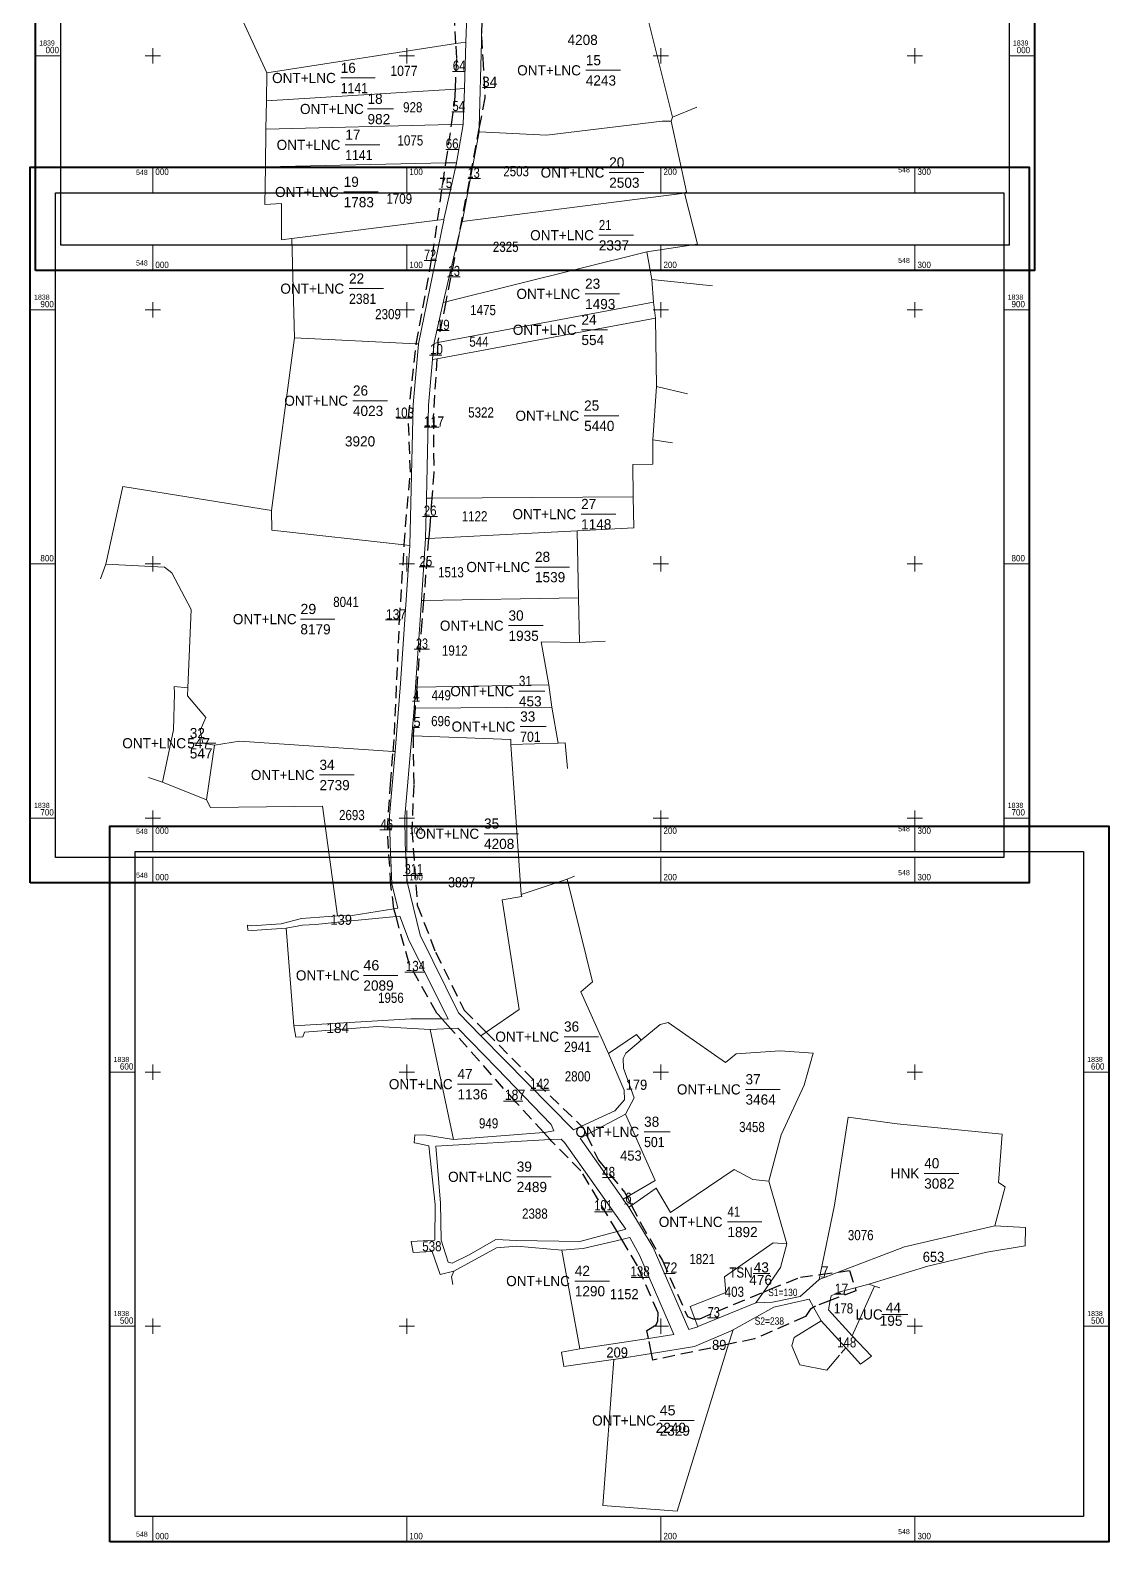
# Model space of a CAD drawing. Header units: metres. Extents: x 546939 to 549513, y 1838415 to 1840193.
# Drawn here: x 547952 to 548376, y 1838415 to 1839010 of the extents above; entities that cross this region are included whole.
import ezdxf
from ezdxf.enums import TextEntityAlignment as Align

# ---------------------------------------------------------------- set-up
doc = ezdxf.new("R2010")
doc.units = ezdxf.units.M
doc.header["$LTSCALE"] = 1.6
doc.linetypes.add('MEDIUM_DASHED', pattern=[4.5, 3, -1.5])
for name, color, linetype, lineweight in [('10', 7, 'Continuous', 13), ('13', 7, 'Continuous', 13), ('27', 7, 'Continuous', 13), ('28', 7, 'Continuous', 13), ('29', 7, 'Continuous', 13), ('8', 7, 'Continuous', 13)]:
    doc.layers.add(name, color=color, linetype=linetype, lineweight=lineweight)
doc.layers.add('19', color=7, linetype='Continuous')

msp = doc.modelspace()

# ---------------------------------------------------------------- linework, layer by layer
at = {"layer": '10'}
for p, q in [((548035.4, 1839013.74), (548044.9, 1838993.26)), ((548123.21, 1839005.19), (548123.22, 1839005.38)), ((548204.61, 1838975.79), (548204.01, 1838974.31)), ((548204.61, 1838975.79), (548214.14, 1838979.74)), ((548128.45, 1838970.02), (548121.86, 1838935.12)), ((548044.31, 1838956.28), (548044.08, 1838941.39)), ((548209.29, 1838945.94), (548121.78, 1838934.8)), ((548055.8, 1838889.02), (548054.68, 1838928.07)), ((548196.38, 1838911.98), (548194.48, 1838922.89)), ((548196.38, 1838911.98), (548220.35, 1838909.5)), ((548055.8, 1838889.02), (548046.68, 1838821.01)), ((548198.3, 1838869.84), (548210.48, 1838866.96)), ((548204.51, 1838847.69), (548196.88, 1838848.84)), ((548107.38, 1838809.99), (548107.39, 1838810.11)), ((547979.38, 1838794.17), (547981.54, 1838799.97)), ((548167.58, 1838786.71), (548167.92, 1838769.14)), ((548178.05, 1838769.55), (548167.92, 1838769.14)), ((548157.01, 1838743.64), (548159.62, 1838729.53)), ((548024.31, 1838728.73), (548021.1, 1838707.16)), ((548095.43, 1838726.12), (548094.59, 1838726.18)), ((548159.62, 1838729.53), (548140.97, 1838728.99)), ((548140.97, 1838728.99), (548145.02, 1838669.87)), ((548003.84, 1838714.13), (547998.31, 1838716.01)), ((548021.1, 1838707.16), (548003.84, 1838714.13)), ((548166.02, 1838677.12), (548163.1, 1838675.91)), ((548037.32, 1838657.82), (548037.42, 1838655.91)), ((548055.52, 1838618.2), (548052.44, 1838656.72)), ((548055.52, 1838618.2), (548056.36, 1838613.77)), ((548056.36, 1838613.77), (548059.01, 1838613.91)), ((548117.22, 1838617.14), (548109.14, 1838616.74)), ((548109.14, 1838616.74), (548118.31, 1838573.5)), ((548129.18, 1838614.34), (548131.21, 1838615.73)), ((548179.37, 1838607.35), (548190.41, 1838614.77)), ((548190.41, 1838614.77), (548192.28, 1838612.52)), ((548256.46, 1838594.86), (548259.89, 1838607.43)), ((548103.17, 1838575.37), (548102.94, 1838572.16)), ((548160.7, 1838573.68), (548156.44, 1838573.43)), ((548249.59, 1838532.49), (548242.47, 1838557.08)), ((548185.15, 1838549.98), (548186.66, 1838550.87)), ((548187.4, 1838546.81), (548187.36, 1838546.87)), ((548187.4, 1838546.81), (548188.41, 1838547.52)), ((548102.5, 1838529.02), (548101.66, 1838533.34)), ((548168.08, 1838491.1), (548161.04, 1838529.96)), ((548262.27, 1838518.45), (548262.67, 1838520.37)), ((548284.08, 1838515.82), (548286.24, 1838515.16)), ((548237.31, 1838509.15), (548214.58, 1838499.85)), ((548263.1, 1838502.18), (548272.75, 1838491.51)), ((548168.08, 1838491.1), (548195.14, 1838495.22)), ((548227.61, 1838498.19), (548228.44, 1838498.65)), ((548160.84, 1838489.76), (548168.08, 1838491.1)), ((548160.84, 1838489.76), (548161.79, 1838484.17)), ((548272.75, 1838491.51), (548271.02, 1838489.45)), ((548272.75, 1838491.51), (548278.58, 1838485.06)), ((548161.79, 1838484.17), (548181.2, 1838486.93))]:
    msp.add_line(p, q, dxfattribs=at)
at = {"layer": '10', "linetype": 'MEDIUM_DASHED', "lineweight": 25}
msp.add_line((548103.89, 1838751.45), (548103.25, 1838743.19), dxfattribs=at)
at = {"layer": '10'}
for points in [[(548123.22, 1839005.38), (548123.78, 1839019.38), (548112.08, 1839062.7), (548114.37, 1839110.58), (548112.35, 1839137.38)], [(548188.61, 1839043.7), (548193.08, 1839022.18), (548204.61, 1838975.79)], [(548128.45, 1838970.02), (548128.5, 1838971.88), (548129.34, 1839005.48), (548129.38, 1839007.62), (548129.62, 1839020.72), (548129.62, 1839020.99)], [(548044.72, 1838982.31), (548044.9, 1838993.26), (548119.29, 1839004.77), (548123.22, 1839005.38)], [(548114.52, 1838935.24), (548114.6, 1838935.57), (548119.56, 1838957.68), (548119.59, 1838957.89), (548122.18, 1838972.88), (548122.18, 1838973.02), (548122.63, 1838986.95), (548122.63, 1838987.04), (548123.21, 1839005.19)], [(548044.72, 1838982.31), (548119.14, 1838986.83), (548122.63, 1838987.04)], [(548044.72, 1838982.31), (548044.54, 1838971.06), (548044.31, 1838956.28)], [(548122.18, 1838973.02), (548117.59, 1838972.9), (548044.54, 1838971.06)], [(548204.01, 1838974.31), (548200.49, 1838974.24), (548155.01, 1838968.77), (548128.45, 1838970.02)], [(548204.01, 1838974.31), (548210.1, 1838946.49), (548209.29, 1838945.94)], [(548044.31, 1838956.28), (548115.39, 1838957.8), (548119.59, 1838957.89)], [(548194.48, 1838922.89), (548214.38, 1838925.86), (548209.29, 1838945.94)], [(548044.08, 1838941.39), (548050.61, 1838941.87), (548050.71, 1838927.57)], [(548050.71, 1838927.57), (548054.68, 1838928.07), (548112.1, 1838935.26), (548114.6, 1838935.57)], [(548114.52, 1838935.24), (548104.56, 1838886.57), (548104.55, 1838886.54)], [(548107.74, 1838825.92), (548108.55, 1838862.46), (548110.13, 1838880.44), (548110.15, 1838880.76), (548110.74, 1838886.81), (548110.78, 1838887.16), (548114.26, 1838902.91), (548114.37, 1838903.4), (548120.1, 1838927.68), (548121.78, 1838934.8), (548121.86, 1838935.12)], [(548114.26, 1838902.91), (548115.3, 1838903.17), (548194.48, 1838922.89)], [(548189.03, 1838826.39), (548188.97, 1838839.08), (548196.84, 1838839.24), (548196.88, 1838848.84), (548198.3, 1838869.84), (548197.85, 1838896.73), (548197.15, 1838903.07), (548196.38, 1838911.98)], [(548110.74, 1838886.81), (548112.2, 1838887.08), (548197.15, 1838903.07)], [(548197.85, 1838896.73), (548111.81, 1838880.75), (548110.13, 1838880.44)], [(548055.8, 1838889.02), (548103.68, 1838886.61), (548104.56, 1838886.57)], [(548104.55, 1838886.54), (548102.55, 1838862.8), (548101.22, 1838807.27)], [(548046.68, 1838821.01), (547988.19, 1838830.44), (547981.54, 1838799.97)], [(548107.74, 1838825.89), (548109.81, 1838825.9), (548189.03, 1838826.39)], [(548167.1, 1838813.02), (548189.32, 1838814.17), (548189.03, 1838826.39)], [(548046.68, 1838821.01), (548046.91, 1838813.34), (548099, 1838807.48), (548101.22, 1838807.23)], [(548107.39, 1838810.11), (548107.74, 1838825.89), (548107.74, 1838825.92)], [(548129.18, 1838614.34), (548120.29, 1838623.39), (548105.18, 1838653.97), (548100.08, 1838674.95), (548099.4, 1838689.93), (548099.23, 1838700.61), (548101.91, 1838732.39), (548101.91, 1838732.43), (548102.82, 1838743.19), (548102.83, 1838743.27), (548103.38, 1838751.44), (548103.39, 1838751.53), (548105.72, 1838785.64), (548105.73, 1838785.73), (548107.38, 1838809.99)], [(548167.1, 1838813.02), (548167.58, 1838786.71), (548106.59, 1838785.66), (548105.72, 1838785.64)], [(548107.38, 1838809.99), (548108.57, 1838810.05), (548167.1, 1838813.02)], [(548095.43, 1838726.12), (548097.48, 1838752.97), (548101.22, 1838807.23), (548101.22, 1838807.27)], [(548013.79, 1838751.23), (548015.14, 1838782.07), (548007.44, 1838796.56), (548004.62, 1838798.69), (547981.54, 1838799.97)], [(548167.92, 1838769.14), (548152.9, 1838769.32), (548155.92, 1838752.36), (548103.89, 1838751.45), (548103.38, 1838751.44)], [(548003.84, 1838714.13), (548008.1, 1838734.72), (548008.52, 1838749.13)], [(548013.79, 1838751.23), (548008.44, 1838751.72), (548008.52, 1838749.13)], [(548024.31, 1838728.73), (548019.66, 1838729.52), (548018.69, 1838734.43), (548020.91, 1838739.6), (548013.65, 1838748.08), (548013.79, 1838751.23)], [(548155.92, 1838752.36), (548157.01, 1838743.64), (548103.25, 1838743.19), (548102.82, 1838743.19)], [(548140.97, 1838728.99), (548140.88, 1838730.89), (548102.45, 1838732.37), (548101.91, 1838732.39)], [(548094.59, 1838726.18), (548034.09, 1838730.21), (548024.31, 1838728.73)], [(548096.43, 1838664.53), (548094.1, 1838674.09), (548093.4, 1838689.75), (548093.23, 1838700.82), (548095.43, 1838726.12)], [(548163.18, 1838719.51), (548162.32, 1838729.66), (548159.62, 1838729.53)], [(548072.66, 1838661.47), (548066.8, 1838704.7), (548022.69, 1838704.21), (548021.1, 1838707.16)], [(548131.21, 1838615.73), (548144.25, 1838624.66), (548137.56, 1838667.76), (548145.22, 1838669.11), (548145.02, 1838669.87), (548163.1, 1838675.91)], [(548179.37, 1838607.35), (548168.53, 1838631.6), (548173.14, 1838635.59), (548163.1, 1838675.91)], [(548072.66, 1838661.47), (548058.54, 1838660.5), (548050.55, 1838658.31), (548038.8, 1838657.64), (548037.32, 1838657.82)], [(548052.44, 1838656.72), (548058.9, 1838657.79), (548064.14, 1838658.08), (548072.74, 1838658.96), (548095.74, 1838661.23), (548097.2, 1838661.37)], [(548072.66, 1838661.47), (548078.48, 1838661.65), (548094.9, 1838664.28), (548096.43, 1838664.53)], [(548116.31, 1838620.9), (548106.32, 1838640.88), (548100.6, 1838652.33), (548097.2, 1838661.37)], [(548052.44, 1838656.72), (548039.12, 1838655.7), (548037.42, 1838655.91)], [(548055.52, 1838618.2), (548101.52, 1838621.02), (548113.87, 1838620.92), (548116.31, 1838620.9)], [(548109.14, 1838616.74), (548088.47, 1838617.96), (548059.68, 1838615.78), (548059.01, 1838613.91)], [(548186.09, 1838583.42), (548189.46, 1838589.91), (548185.26, 1838601.5), (548185.09, 1838605.32), (548186.19, 1838607.41), (548192.28, 1838612.52), (548199.73, 1838618.77)], [(548199.73, 1838618.77), (548202.87, 1838619.49), (548225.39, 1838603.75), (548229.57, 1838607.21), (548246.96, 1838608.37), (548259.89, 1838607.43)], [(548117.22, 1838617.14), (548120.1, 1838617.28), (548135.44, 1838601.52), (548156.84, 1838579.36), (548157.84, 1838576.86), (548154.19, 1838576.22)], [(548165.63, 1838577.23), (548129.31, 1838614.21), (548129.18, 1838614.34)], [(548181.84, 1838584.73), (548185.73, 1838589.15), (548185.59, 1838592.97), (548179.37, 1838607.35)], [(548242.47, 1838557.08), (548247.31, 1838575.35), (548256.46, 1838594.86)], [(548165.63, 1838577.23), (548168.81, 1838578.7), (548181.84, 1838584.73)], [(548168.2, 1838573.99), (548170.72, 1838575.32), (548186.09, 1838583.42)], [(548186.66, 1838550.87), (548197.72, 1838557.4), (548186.09, 1838583.42)], [(548262.67, 1838520.37), (548268.4, 1838547.7), (548273.71, 1838582.28), (548292.98, 1838579.62), (548334.4, 1838575.63), (548332.85, 1838556.57), (548335.51, 1838554.8), (548331.41, 1838539.51)], [(548102.94, 1838572.16), (548103.2, 1838572.16), (548108.7, 1838571), (548111.17, 1838547.88), (548111.02, 1838533.82), (548101.66, 1838533.34)], [(548118.31, 1838573.5), (548107.68, 1838575.25), (548103.17, 1838575.37)], [(548156.44, 1838573.43), (548111.39, 1838570.83), (548113.26, 1838548.49), (548113.51, 1838533.89), (548116.2, 1838525.19), (548117.81, 1838524.79), (548124.52, 1838528.15), (548134.98, 1838534.18), (548143.14, 1838533.72), (548168.14, 1838533.31), (548182.77, 1838537.26), (548186.16, 1838538.17)], [(548118.31, 1838573.5), (548153.91, 1838576.2), (548154.19, 1838576.22)], [(548186.16, 1838538.17), (548162.09, 1838572.26), (548160.7, 1838573.68)], [(548187.36, 1838546.87), (548185.2, 1838549.91), (548185.15, 1838549.98), (548168.2, 1838573.99)], [(548188.41, 1838547.52), (548198.13, 1838554.4), (548203.82, 1838544.73), (548228.86, 1838561.7)], [(548242.47, 1838557.08), (548236.21, 1838557.79), (548228.86, 1838561.7)], [(548210.98, 1838498.69), (548197.01, 1838530.95), (548187.4, 1838546.81)], [(548195.14, 1838495.22), (548205.05, 1838496.73), (548191.52, 1838528), (548187.79, 1838534.9), (548184.62, 1838534.15)], [(548331.41, 1838539.51), (548295.86, 1838531.26), (548269.85, 1838521.34), (548262.27, 1838518.45)], [(548331.41, 1838539.51), (548343.47, 1838538.89), (548343.37, 1838531.66), (548328.34, 1838529.1), (548305.05, 1838523.66), (548281.8, 1838516.51)], [(548118.43, 1838521.71), (548113.17, 1838520.3), (548109.97, 1838529.35), (548102.5, 1838529.02)], [(548161.04, 1838529.96), (548143.28, 1838531.57), (548135.35, 1838530.81), (548118.43, 1838521.71)], [(548184.62, 1838534.15), (548169.36, 1838530.54), (548161.04, 1838529.96)], [(548249.59, 1838532.49), (548244.22, 1838532.86), (548224.99, 1838519.39), (548225.53, 1838513.24), (548211.58, 1838507.81), (548213.33, 1838502.98), (548214.48, 1838499.82)], [(548249.59, 1838532.49), (548247.13, 1838523.1), (548240.33, 1838513.44), (548237.31, 1838509.15)], [(548118.43, 1838521.71), (548117.6, 1838519.42), (548118.04, 1838516.38)], [(548237.31, 1838509.15), (548244, 1838509.49), (548254.84, 1838511.75), (548262.27, 1838518.45)], [(548266.66, 1838510.12), (548267, 1838512), (548270.49, 1838513.56), (548276.44, 1838515.11), (548281.8, 1838516.51)], [(548281.8, 1838516.51), (548284.08, 1838515.82), (548275.28, 1838496.26)], [(548228.44, 1838498.65), (548244.48, 1838507.55), (548258.4, 1838510.6)], [(548263.1, 1838502.18), (548260.14, 1838507.48), (548258.4, 1838510.6)], [(548275.28, 1838496.26), (548265.99, 1838506.42), (548266.66, 1838510.12)], [(548214.58, 1838499.85), (548214.48, 1838499.82), (548210.98, 1838498.69)], [(548254.69, 1838484.78), (548251.55, 1838492.29), (548252.51, 1838495.61), (548263.1, 1838502.18)], [(548181.44, 1838486.97), (548177.13, 1838429.4), (548206.37, 1838427.17), (548226.66, 1838492.89), (548228.44, 1838498.65)], [(548227.61, 1838498.19), (548213.26, 1838492), (548196.33, 1838489.32), (548181.44, 1838486.97), (548181.2, 1838486.93)], [(548278.58, 1838485.06), (548282.87, 1838488.27), (548275.28, 1838496.26)], [(548270.33, 1838488.64), (548265.29, 1838482.66), (548254.69, 1838484.78)]]:
    msp.add_lwpolyline(points, dxfattribs=at)
at = {"layer": '10', "linetype": 'MEDIUM_DASHED', "lineweight": 25}
for points in [[(548119.29, 1839004.77), (548118.45, 1839018.56), (548114.51, 1839047.76), (548110.36, 1839061.83)], [(548125.42, 1839036.17), (548129.62, 1839020.72), (548129.38, 1839007.62)], [(548119.14, 1838986.83), (548119.64, 1838998.99), (548119.29, 1839004.77)], [(548129.38, 1839007.62), (548129.87, 1838998.97), (548130.7, 1838983.48), (548128.5, 1838971.88), (548120.1, 1838927.68)], [(548117.59, 1838972.9), (548118.95, 1838982.2), (548119.14, 1838986.83)], [(548103.68, 1838886.61), (548110.05, 1838921.2), (548112.1, 1838935.26), (548115.39, 1838957.8), (548117.59, 1838972.9)], [(548120.1, 1838927.68), (548118.58, 1838919.68), (548115.3, 1838903.17)], [(548115.3, 1838903.17), (548112.24, 1838887.74), (548112.2, 1838887.08), (548111.81, 1838880.75)], [(548099, 1838807.48), (548099.46, 1838814.64), (548101.37, 1838836.09), (548100.61, 1838857.73), (548103.61, 1838886.25), (548103.68, 1838886.61)], [(548111.81, 1838880.75), (548110.39, 1838857.98), (548110.59, 1838836.02), (548109.81, 1838825.9)], [(548109.81, 1838825.9), (548108.98, 1838815.12), (548108.57, 1838810.05), (548106.59, 1838785.66)], [(548094.59, 1838726.18), (548095.11, 1838732.84), (548097.11, 1838777.95), (548099, 1838807.48)], [(548106.59, 1838785.66), (548105.9, 1838777.18), (548103.89, 1838751.45)], [(548103.25, 1838743.19), (548102.44, 1838732.86), (548102.45, 1838732.37)], [(548102.45, 1838732.37), (548102.7, 1838712.95), (548102.01, 1838695.32), (548104.12, 1838665.69), (548111.32, 1838647.16), (548122.58, 1838624.4), (548131.21, 1838615.73)], [(548094.9, 1838664.28), (548094.89, 1838664.31), (548093.71, 1838673.68), (548092.33, 1838695.18), (548093.57, 1838713.29), (548094.59, 1838726.18)], [(548113.87, 1838620.92), (548111.79, 1838623.26), (548100.85, 1838642.8), (548095.74, 1838661.23), (548094.9, 1838664.28)], [(548153.91, 1838576.2), (548142.87, 1838588.22), (548117.22, 1838617.14), (548113.87, 1838620.92)], [(548131.21, 1838615.73), (548151.17, 1838595.65), (548168.81, 1838578.7)], [(548168.81, 1838578.7), (548169.38, 1838578.15), (548170.72, 1838575.32)], [(548182.77, 1838537.26), (548168.52, 1838561.22), (548156.99, 1838572.84), (548156.44, 1838573.43), (548153.91, 1838576.2)], [(548170.72, 1838575.32), (548175.41, 1838565.35), (548185.67, 1838552.76), (548186.66, 1838550.87), (548188.41, 1838547.52)], [(548188.41, 1838547.52), (548191.98, 1838540.69), (548200.64, 1838525.81), (548210.49, 1838503.77), (548212.52, 1838502.98), (548213.33, 1838502.98)], [(548195.14, 1838495.22), (548194.5, 1838498.36), (548198.2, 1838500.59), (548198.84, 1838502.13), (548198.94, 1838505.26), (548190.78, 1838523.8), (548184.62, 1838534.15), (548182.77, 1838537.26)], [(548240.33, 1838513.44), (548242.81, 1838514.48), (548254.97, 1838519.33), (548262.67, 1838520.37), (548269.85, 1838521.34)], [(548269.85, 1838521.34), (548274.29, 1838521.94), (548276.44, 1838515.11)], [(548213.33, 1838502.98), (548215.33, 1838502.98), (548240.33, 1838513.44)], [(548276.44, 1838515.11), (548276.8, 1838513.95), (548266.66, 1838510.12)], [(548260.14, 1838507.48), (548258.72, 1838506.63), (548256.92, 1838503.85), (548236.86, 1838495.02), (548226.66, 1838492.89)], [(548266.66, 1838510.12), (548260.9, 1838507.94), (548260.14, 1838507.48)], [(548226.66, 1838492.89), (548196.87, 1838486.65), (548196.33, 1838489.32), (548195.14, 1838495.22)]]:
    msp.add_lwpolyline(points, dxfattribs=at)
at = {"layer": '13'}
for p, q in [((548170.45, 1838994.26), (548184.05, 1838994.26)), ((548073.97, 1838991.24), (548087.57, 1838991.24)), ((548084.52, 1838979.05), (548094.72, 1838979.05)), ((548075.76, 1838964.91), (548089.36, 1838964.91)), ((548179.67, 1838954.03), (548193.27, 1838954.03)), ((548075.14, 1838946.38), (548088.74, 1838946.38)), ((548175.56, 1838929.37), (548189.16, 1838929.37)), ((548077.23, 1838908.34), (548090.83, 1838908.34)), ((548170.17, 1838906.28), (548183.77, 1838906.28)), ((548168.73, 1838892.14), (548178.93, 1838892.14)), ((548078.78, 1838864.23), (548092.38, 1838864.23)), ((548169.78, 1838858.32), (548183.38, 1838858.32)), ((548168.6, 1838819.6), (548182.2, 1838819.6)), ((548150.44, 1838798.79), (548164.04, 1838798.79)), ((548058.09, 1838778.28), (548071.69, 1838778.28)), ((548140.02, 1838775.71), (548153.62, 1838775.71)), ((548144.13, 1838749.95), (548154.33, 1838749.95)), ((548144.62, 1838735.98), (548154.82, 1838735.98)), ((548014.56, 1838729.44), (548024.76, 1838729.44)), ((548065.61, 1838716.95), (548079.21, 1838716.95)), ((548130.39, 1838693.82), (548143.99, 1838693.82)), ((548082.9, 1838638.08), (548096.5, 1838638.08)), ((548161.86, 1838613.95), (548175.46, 1838613.95)), ((548119.93, 1838595.27), (548133.53, 1838595.27)), ((548233.32, 1838593.21), (548246.92, 1838593.21)), ((548193.4, 1838576.49), (548203.6, 1838576.49)), ((548143.27, 1838558.81), (548156.87, 1838558.81)), ((548303.66, 1838560.15), (548317.26, 1838560.15)), ((548226.2, 1838541.07), (548239.8, 1838541.07)), ((548166.12, 1838517.79), (548179.72, 1838517.79)), ((548236.34, 1838520.7), (548242.89, 1838520.7)), ((548287.02, 1838504.64), (548297.22, 1838504.64)), ((548199.52, 1838462.91), (548213.12, 1838462.91))]:
    msp.add_line(p, q, dxfattribs=at)
at = {"layer": '27'}
for p, q in [((547953.78, 1839000), (547963.78, 1839000)), ((547997, 1839000), (548003, 1839000)), ((548000, 1838997), (548000, 1839003)), ((548097, 1839000), (548103, 1839000)), ((548100, 1838997), (548100, 1839003)), ((548197, 1839000), (548203, 1839000)), ((548200, 1838997), (548200, 1839003)), ((548297, 1839000), (548303, 1839000)), ((548300, 1838997), (548300, 1839003)), ((548337.05, 1839000), (548347.05, 1839000)), ((548000, 1838915.45), (548000, 1838925.45)), ((548100, 1838915.45), (548100, 1838925.45)), ((548200, 1838915.45), (548200, 1838925.45)), ((548300, 1838915.45), (548300, 1838925.45))]:
    msp.add_line(p, q, dxfattribs=at)
at = {"layer": '27', "lineweight": 40}
msp.add_lwpolyline([(547953.78, 1838915.45), (547953.78, 1839197.04), (548347.05, 1839197.04), (548347.05, 1838915.45)], close=True, dxfattribs=at)
at = {"layer": '27', "lineweight": 25}
msp.add_lwpolyline([(547963.78, 1838925.45), (547963.78, 1839187.04), (548337.05, 1839187.04), (548337.05, 1838925.45)], close=True, dxfattribs=at)
at = {"layer": '28'}
for p, q in [((548000, 1838946.1), (548000, 1838956.1)), ((548100, 1838946.1), (548100, 1838956.1)), ((548200, 1838946.1), (548200, 1838956.1)), ((548300, 1838946.1), (548300, 1838956.1)), ((547951.74, 1838900), (547961.74, 1838900)), ((547997, 1838900), (548003, 1838900)), ((548000, 1838897), (548000, 1838903)), ((548097, 1838900), (548103, 1838900)), ((548100, 1838897), (548100, 1838903)), ((548197, 1838900), (548203, 1838900)), ((548200, 1838897), (548200, 1838903)), ((548297, 1838900), (548303, 1838900)), ((548300, 1838897), (548300, 1838903)), ((548335.01, 1838900), (548345.01, 1838900)), ((548000, 1838797), (548000, 1838803)), ((548100, 1838797), (548100, 1838803)), ((548200, 1838797), (548200, 1838803)), ((548300, 1838797), (548300, 1838803)), ((547951.74, 1838800), (547961.74, 1838800)), ((547997, 1838800), (548003, 1838800)), ((548097, 1838800), (548103, 1838800)), ((548197, 1838800), (548203, 1838800)), ((548297, 1838800), (548303, 1838800)), ((548335.01, 1838800), (548345.01, 1838800)), ((548000, 1838697), (548000, 1838703)), ((548100, 1838697), (548100, 1838703)), ((548200, 1838697), (548200, 1838703)), ((548300, 1838697), (548300, 1838703)), ((547951.74, 1838700), (547961.74, 1838700)), ((547997, 1838700), (548003, 1838700)), ((548097, 1838700), (548103, 1838700)), ((548197, 1838700), (548203, 1838700)), ((548297, 1838700), (548303, 1838700)), ((548335.01, 1838700), (548345.01, 1838700)), ((548000, 1838674.51), (548000, 1838684.51)), ((548100, 1838674.51), (548100, 1838684.51)), ((548200, 1838674.51), (548200, 1838684.51)), ((548300, 1838674.51), (548300, 1838684.51))]:
    msp.add_line(p, q, dxfattribs=at)
at = {"layer": '28', "lineweight": 40}
msp.add_lwpolyline([(547951.74, 1838674.51), (547951.74, 1838956.1), (548345.01, 1838956.1), (548345.01, 1838674.51)], close=True, dxfattribs=at)
at = {"layer": '28', "lineweight": 25}
msp.add_lwpolyline([(547961.74, 1838684.51), (547961.74, 1838946.1), (548335.01, 1838946.1), (548335.01, 1838684.51)], close=True, dxfattribs=at)
at = {"layer": '29'}
for p, q in [((548000, 1838686.77), (548000, 1838696.77)), ((548100, 1838686.77), (548100, 1838696.77)), ((548200, 1838686.77), (548200, 1838696.77)), ((548300, 1838686.77), (548300, 1838696.77)), ((548000, 1838597), (548000, 1838603)), ((548100, 1838597), (548100, 1838603)), ((548200, 1838597), (548200, 1838603)), ((548300, 1838597), (548300, 1838603)), ((547983.04, 1838600), (547993.04, 1838600)), ((547997, 1838600), (548003, 1838600)), ((548097, 1838600), (548103, 1838600)), ((548197, 1838600), (548203, 1838600)), ((548297, 1838600), (548303, 1838600)), ((548366.31, 1838600), (548376.31, 1838600)), ((547983.04, 1838500), (547993.04, 1838500)), ((547997, 1838500), (548003, 1838500)), ((548000, 1838497), (548000, 1838503)), ((548097, 1838500), (548103, 1838500)), ((548100, 1838497), (548100, 1838503)), ((548197, 1838500), (548203, 1838500)), ((548200, 1838497), (548200, 1838503)), ((548297, 1838500), (548303, 1838500)), ((548300, 1838497), (548300, 1838503)), ((548366.31, 1838500), (548376.31, 1838500)), ((548000, 1838415.18), (548000, 1838425.18)), ((548100, 1838415.18), (548100, 1838425.18)), ((548200, 1838415.18), (548200, 1838425.18)), ((548300, 1838415.18), (548300, 1838425.18))]:
    msp.add_line(p, q, dxfattribs=at)
at = {"layer": '29', "lineweight": 40}
msp.add_lwpolyline([(547983.04, 1838415.18), (547983.04, 1838696.77), (548376.31, 1838696.77), (548376.31, 1838415.18)], close=True, dxfattribs=at)
at = {"layer": '29', "lineweight": 25}
msp.add_lwpolyline([(547993.04, 1838425.18), (547993.04, 1838686.77), (548366.31, 1838686.77), (548366.31, 1838425.18)], close=True, dxfattribs=at)
at = {"layer": '8'}
for p, q in [((548117.98, 1838993.81), (548122.94, 1838993.81)), ((548129.73, 1838987.44), (548134.69, 1838987.44)), ((548117.72, 1838977.94), (548122.68, 1838977.94)), ((548115.37, 1838963.11), (548120.33, 1838963.11)), ((548123.98, 1838951.66), (548128.94, 1838951.66)), ((548112.63, 1838947.49), (548117.59, 1838947.49)), ((548106.76, 1838919.39), (548111.72, 1838919.39)), ((548116.03, 1838913.02), (548120.99, 1838913.02)), ((548111.72, 1838891.81), (548116.68, 1838891.81)), ((548108.85, 1838882.19), (548113.81, 1838882.19)), ((548095.95, 1838857.33), (548101.95, 1838857.33)), ((548106.76, 1838853.84), (548112.76, 1838853.84)), ((548106.1, 1838818.68), (548112.1, 1838818.68)), ((548104.79, 1838798.87), (548110.79, 1838798.87)), ((548091.58, 1838777.98), (548097.58, 1838777.98)), ((548102.93, 1838766.44), (548108.93, 1838766.44)), ((548102.21, 1838745.94), (548104.94, 1838745.94)), ((548102.21, 1838735.6), (548104.94, 1838735.6)), ((548089.34, 1838695.33), (548094.03, 1838695.33)), ((548098.56, 1838677.37), (548106.2, 1838677.37)), ((548099.21, 1838639.28), (548106.85, 1838639.28)), ((548138.07, 1838588.55), (548145.71, 1838588.55)), ((548148.55, 1838592.91), (548156.19, 1838592.91)), ((548176.95, 1838558.51), (548181.75, 1838558.51)), ((548185.68, 1838548.06), (548188.96, 1838548.27)), ((548173.89, 1838545.01), (548180.88, 1838545.01)), ((548188.36, 1838519.21), (548195.24, 1838519.21)), ((548201.13, 1838520.74), (548205.61, 1838520.74)), ((548263.14, 1838519.43), (548265.11, 1838519.32)), ((548268.17, 1838512.58), (548272.53, 1838512.58)), ((548218.38, 1838503.32), (548222.86, 1838503.32))]:
    msp.add_line(p, q, dxfattribs=at)

# ---------------------------------------------------------------- texts
at = {"layer": '10'}
for p in [(548214.15, 1838979.74), (548214.15, 1838979.74), (548220.35, 1838909.5), (548220.35, 1838909.5), (548210.48, 1838866.96), (548210.48, 1838866.96), (548204.52, 1838847.69), (548204.52, 1838847.69), (547979.39, 1838794.17), (547979.39, 1838794.17), (548178.06, 1838769.55), (548178.06, 1838769.55), (548163.19, 1838719.51), (548163.19, 1838719.51), (547998.31, 1838716.01), (547998.31, 1838716.01), (548166.03, 1838677.12), (548166.03, 1838677.12), (548102.68, 1838572.16), (548102.68, 1838572.16), (548118.05, 1838516.38), (548118.05, 1838516.38), (548286.24, 1838515.16), (548286.24, 1838515.16), (548270.33, 1838488.64), (548270.33, 1838488.64), (548271.03, 1838489.45), (548271.03, 1838489.45)]:
    msp.add_text('D', height=0.01, dxfattribs=at).set_placement(p, align=Align.CENTER)
at = {"layer": '13'}
for s, p in [('15', (548170.45, 1838996.26)), ('16', (548073.97, 1838993.24)), ('4243', (548170.45, 1838988.26)), ('18', (548084.52, 1838981.05)), ('982', (548084.52, 1838973.05)), ('17', (548075.76, 1838966.91)), ('20', (548179.67, 1838956.03)), ('19', (548075.14, 1838948.38)), ('2503', (548179.67, 1838948.03)), ('1783', (548075.14, 1838940.38)), ('2337', (548175.56, 1838923.37)), ('22', (548077.23, 1838910.34)), ('23', (548170.17, 1838908.28)), ('1493', (548170.17, 1838900.28)), ('24', (548168.73, 1838894.14)), ('554', (548168.73, 1838886.14)), ('26', (548078.78, 1838866.23)), ('4023', (548078.78, 1838858.23)), ('25', (548169.78, 1838860.32)), ('5440', (548169.78, 1838852.32)), ('27', (548168.6, 1838821.6)), ('1148', (548168.6, 1838813.6)), ('28', (548150.44, 1838800.79)), ('1539', (548150.44, 1838792.79)), ('30', (548140.02, 1838777.71)), ('8179', (548058.09, 1838772.28)), ('1935', (548140.02, 1838769.71)), ('453', (548144.13, 1838743.95)), ('33', (548144.62, 1838737.98)), ('32', (548014.56, 1838731.44)), ('547', (548014.56, 1838723.44)), ('34', (548065.61, 1838718.95)), ('2739', (548065.61, 1838710.95)), ('35', (548130.39, 1838695.82)), ('4208', (548130.39, 1838687.82)), ('2089', (548082.9, 1838632.08)), ('36', (548161.86, 1838615.95)), ('47', (548119.93, 1838597.27)), ('37', (548233.32, 1838595.21)), ('1136', (548119.93, 1838589.27)), ('3464', (548233.32, 1838587.21)), ('38', (548193.4, 1838578.49)), ('39', (548143.27, 1838560.81)), ('40', (548303.66, 1838562.15)), ('2489', (548143.27, 1838552.81)), ('3082', (548303.66, 1838554.15)), ('1892', (548226.2, 1838535.07)), ('42', (548166.12, 1838519.79)), ('43', (548236.56, 1838521.17)), ('476', (548234.81, 1838516.22)), ('1290', (548166.12, 1838511.79)), ('44', (548288.55, 1838505.33)), ('195', (548286.15, 1838500.17)), ('2329', (548199.52, 1838456.91))]:
    msp.add_text(s, height=4, dxfattribs=at).set_placement(p)
for s, p in [('ONT+LNC', (548072.06, 1838989.24)), ('ONT+LNC', (548168.54, 1838992.26)), ('ONT+LNC', (548083.05, 1838977.05)), ('ONT+LNC', (548073.85, 1838962.91)), ('ONT+LNC', (548177.76, 1838952.03)), ('ONT+LNC', (548073.23, 1838944.38)), ('ONT+LNC', (548173.65, 1838927.37)), ('ONT+LNC', (548075.32, 1838906.34)), ('ONT+LNC', (548168.26, 1838904.28)), ('ONT+LNC', (548166.82, 1838890.14)), ('ONT+LNC', (548076.87, 1838862.23)), ('ONT+LNC', (548167.87, 1838856.32)), ('ONT+LNC', (548166.69, 1838817.6)), ('ONT+LNC', (548148.53, 1838796.79)), ('ONT+LNC', (548056.62, 1838776.28)), ('ONT+LNC', (548138.11, 1838773.71)), ('ONT+LNC', (548142.22, 1838747.95)), ('ONT+LNC', (548142.71, 1838733.98)), ('ONT+LNC', (548013.09, 1838727.44)), ('ONT+LNC', (548063.7, 1838714.95)), ('ONT+LNC', (548128.48, 1838691.82)), ('ONT+LNC', (548081.43, 1838636.08)), ('ONT+LNC', (548159.95, 1838611.95)), ('ONT+LNC', (548118.02, 1838593.27)), ('ONT+LNC', (548231.41, 1838591.21)), ('ONT+LNC', (548191.49, 1838574.49)), ('ONT+LNC', (548141.36, 1838556.81)), ('HNK', (548301.75, 1838558.15)), ('ONT+LNC', (548224.29, 1838539.07)), ('ONT+LNC', (548164.21, 1838515.79)), ('LUC', (548287.33, 1838502.64)), ('ONT+LNC', (548198.05, 1838460.91))]:
    msp.add_text(s, height=4, dxfattribs=at).set_placement(p, align=Align.RIGHT)
for s, width, p in [('1141', 0.9, (548073.97, 1838985.24)), ('1141', 0.9, (548075.76, 1838958.91)), ('21', 0.85, (548175.56, 1838931.37)), ('2381', 0.9, (548077.23, 1838902.34)), ('29', 1.05, (548058.09, 1838780.28)), ('31', 0.85, (548144.13, 1838751.95)), ('701', 0.9, (548144.62, 1838729.98)), ('46', 1.05, (548082.9, 1838640.08)), ('2941', 0.9, (548161.86, 1838607.95)), ('501', 0.9, (548193.4, 1838570.49)), ('41', 0.85, (548226.2, 1838543.07)), ('45', 1.05, (548199.52, 1838464.91))]:
    msp.add_text(s, height=4, dxfattribs=dict(at, width=width)).set_placement(p)
at = {"layer": '13', "width": 0.85}
msp.add_text('TSN', height=4, dxfattribs=at).set_placement((548236.04, 1838519.13), align=Align.RIGHT)
at = {"layer": '19'}
for s, p in [('4208', (548163.25, 1839004.23)), ('34', (548129.65, 1838987.75)), ('3920', (548075.63, 1838846.25)), ('547', (548013.56, 1838727.44)), ('184', (548068.34, 1838615.39)), ('2240', (548197.96, 1838458.03))]:
    msp.add_text(s, height=4, dxfattribs=at).set_placement(p)
for s, height, width, p in [('1077', 4, 0.9, (548093.5, 1838992.06)), ('64', 4, 0.85, (548118.08, 1838994.1)), ('928', 4, 0.85, (548098.53, 1838977.72)), ('54', 4, 0.85, (548117.9, 1838978.23)), ('1075', 4, 0.85, (548096.32, 1838964.67)), ('66', 4, 0.85, (548115.3, 1838963.41)), ('75', 4, 0.85, (548112.8, 1838947.95)), ('13', 4, 0.8, (548123.93, 1838951.94)), ('2503', 4, 0.85, (548137.96, 1838952.55)), ('1709', 4, 0.85, (548091.95, 1838941.73)), ('72', 4, 0.8, (548106.78, 1838919.73)), ('2325', 4, 0.85, (548133.87, 1838922.81)), ('13', 4, 0.8, (548116.14, 1838913.29)), ('2309', 4, 0.85, (548087.53, 1838896.31)), ('1475', 4, 0.85, (548124.94, 1838897.91)), ('19', 4, 0.85, (548111.79, 1838892.08)), ('10', 4, 0.85, (548109.12, 1838882.54)), ('544', 4, 0.85, (548124.6, 1838885.49)), ('103', 4, 0.85, (548095.24, 1838857.55)), ('117', 4, 0.9, (548106.64, 1838854.06)), ('5322', 4, 0.85, (548124.15, 1838857.62)), ('26', 4, 0.85, (548106.63, 1838818.98)), ('1122', 4, 0.85, (548121.6, 1838816.76)), ('25', 4, 0.85, (548104.98, 1838799.11)), ('1513', 4, 0.85, (548112.3, 1838794.73)), ('8041', 4, 0.85, (548071.01, 1838783.06)), ('137', 4, 0.9, (548091.74, 1838778.19)), ('23', 4, 0.8, (548103.57, 1838766.66)), ('1912', 4, 0.85, (548113.81, 1838763.92)), ('4', 4, 0.85, (548102.46, 1838746.18)), ('449', 4, 0.85, (548109.74, 1838746.32)), ('5', 4, 0.95, (548102.59, 1838735.78)), ('696', 4, 0.85, (548109.56, 1838736.16)), ('2693', 4, 0.85, (548073.3, 1838699.18)), ('46', 4, 0.85, (548089.54, 1838695.51)), ('311', 4, 0.8, (548099.17, 1838677.89)), ('3897', 4, 0.9, (548116.26, 1838672.71)), ('139', 4, 0.95, (548069.92, 1838657.99)), ('134', 4, 0.85, (548099.61, 1838639.79)), ('1956', 4, 0.85, (548088.66, 1838627.26)), ('2800', 4, 0.85, (548162.16, 1838596.35)), ('142', 4, 0.85, (548148.53, 1838593.39)), ('179', 4, 0.95, (548186.14, 1838593.04)), ('187', 4, 0.9, (548138.55, 1838589.08)), ('949', 4, 0.85, (548128.39, 1838577.86)), ('3458', 4, 0.85, (548230.8, 1838576.41)), ('453', 4, 0.95, (548183.96, 1838565.14)), ('48', 4, 0.85, (548176.9, 1838558.7)), ('6', 4, 0.85, (548185.97, 1838548.58)), ('101', 4, 0.8, (548173.81, 1838545.63)), ('2388', 4, 0.85, (548145.34, 1838542.32)), ('3076', 4, 0.85, (548273.6, 1838533.86)), ('538', 4, 0.85, (548106.07, 1838529.48)), ('653', 4, 0.95, (548303.08, 1838525.31)), ('138', 4, 0.85, (548188.01, 1838519.59)), ('72', 4, 0.9, (548201.12, 1838521.1)), ('1821', 4, 0.85, (548211.2, 1838524.46)), ('7', 4, 0.9, (548263.33, 1838519.63)), ('17', 4, 0.9, (548268.41, 1838512.79)), ('1152', 4, 0.95, (548179.93, 1838510.62)), ('403', 4, 0.85, (548225.13, 1838511.57)), ('S1=130', 2.916, 0.85, (548242.25, 1838511.86)), ('73', 4, 0.8, (548218.43, 1838503.54)), ('178', 4, 0.85, (548268.11, 1838505.04)), ('S2=238', 2.916, 0.85, (548236.95, 1838500.59)), ('89', 4, 0.95, (548220.14, 1838490.65)), ('148', 4, 0.85, (548269.34, 1838491.67)), ('209', 4, 0.95, (548178.55, 1838487.69))]:
    msp.add_text(s, height=height, dxfattribs=dict(at, width=width)).set_placement(p)
at = {"layer": '27', "width": 0.95}
for s, height, p in [('1839', 2, (547955.28, 1839004)), ('1839', 2, (548338.55, 1839004)), ('000', 2.5, (547957.78, 1839001)), ('000', 2.5, (548340.05, 1839001)), ('000', 2.5, (548001, 1838916.45)), ('100', 2.5, (548101, 1838916.45)), ('200', 2.5, (548201, 1838916.45)), ('300', 2.5, (548301, 1838916.45))]:
    msp.add_text(s, height=height, dxfattribs=at).set_placement(p)
for p in [(547998, 1838917.45), (548298, 1838918.45)]:
    msp.add_text('548', height=2, dxfattribs=at).set_placement(p, align=Align.RIGHT)
at = {"layer": '28', "width": 0.95}
for p in [(547998, 1838953.1), (548298, 1838954.1), (547998, 1838676.51), (548298, 1838677.51)]:
    msp.add_text('548', height=2, dxfattribs=at).set_placement(p, align=Align.RIGHT)
for s, height, p in [('000', 2.5, (548001, 1838953.1)), ('100', 2.5, (548101, 1838953.1)), ('200', 2.5, (548201, 1838953.1)), ('300', 2.5, (548301, 1838953.1)), ('1838', 2, (547953.24, 1838904)), ('900', 2.5, (547955.74, 1838901)), ('1838', 2, (548336.51, 1838904)), ('900', 2.5, (548338.01, 1838901)), ('800', 2.5, (547955.74, 1838801)), ('800', 2.5, (548338.01, 1838801)), ('1838', 2, (547953.24, 1838704)), ('700', 2.5, (547955.74, 1838701)), ('1838', 2, (548336.51, 1838704)), ('700', 2.5, (548338.01, 1838701)), ('000', 2.5, (548001, 1838675.51)), ('100', 2.5, (548101, 1838675.51)), ('200', 2.5, (548201, 1838675.51)), ('300', 2.5, (548301, 1838675.51))]:
    msp.add_text(s, height=height, dxfattribs=at).set_placement(p)
at = {"layer": '29', "width": 0.95}
for p in [(547998, 1838693.77), (548298, 1838694.77), (547998, 1838417.18), (548298, 1838418.18)]:
    msp.add_text('548', height=2, dxfattribs=at).set_placement(p, align=Align.RIGHT)
for s, height, p in [('000', 2.5, (548001, 1838693.77)), ('100', 2.5, (548101, 1838693.77)), ('200', 2.5, (548201, 1838693.77)), ('300', 2.5, (548301, 1838693.77)), ('1838', 2, (547984.54, 1838604)), ('1838', 2, (548367.81, 1838604)), ('600', 2.5, (547987.04, 1838601)), ('600', 2.5, (548369.31, 1838601)), ('1838', 2, (547984.54, 1838504)), ('1838', 2, (548367.81, 1838504)), ('500', 2.5, (547987.04, 1838501)), ('500', 2.5, (548369.31, 1838501)), ('000', 2.5, (548001, 1838416.18)), ('100', 2.5, (548101, 1838416.18)), ('200', 2.5, (548201, 1838416.18)), ('300', 2.5, (548301, 1838416.18))]:
    msp.add_text(s, height=height, dxfattribs=at).set_placement(p)

doc.saveas('drawing.dxf')
